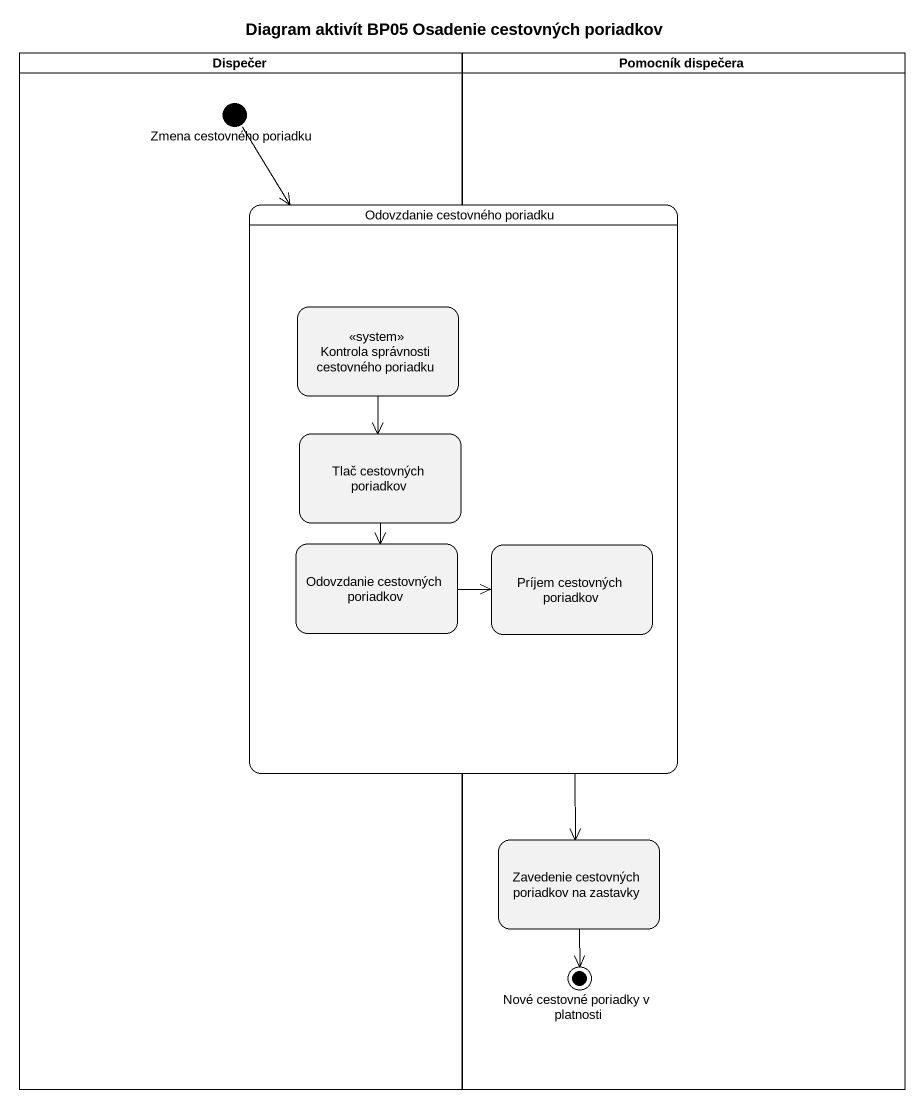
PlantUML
@startuml
title Diagram aktivít BP05 Osadenie cestovných poriadkov
hide empty description
state Dispečer <<partition>> {
  state "Zmena cestovného poriadku" as Zmena_cestovného_poriadku <<start>>
}
state "Pomocník dispečera" as Pomocník_dispečera <<partition>> {
  state "Zavedenie cestovných poriadkov na zastavky" as Zavedenie_cestovných
  state "Nové cestovné poriadky v platnosti" as Nové_cestovné_poriadky_v <<end>>
}
state "Odovzdanie cestovného poriadku" as Odovzdanie_cestovného {
  state "Kontrola správnosti cestovného poriadku" as Kontrola_správnosti <<system>>
  state "Tlač cestovných poriadkov" as Tlač_cestovných_poriadkov
  state "Odovzdanie cestovných poriadkov" as Odovzdanie_cestovných
  state "Príjem cestovných poriadkov" as Príjem_cestovných_poriadkov
}
Zmena_cestovného_poriadku --> Odovzdanie_cestovného
Odovzdanie_cestovného --> Zavedenie_cestovných
Kontrola_správnosti --> Tlač_cestovných_poriadkov
Tlač_cestovných_poriadkov --> Odovzdanie_cestovných
Odovzdanie_cestovných -right-> Príjem_cestovných_poriadkov
Zavedenie_cestovných --> Nové_cestovné_poriadky_v
@enduml
